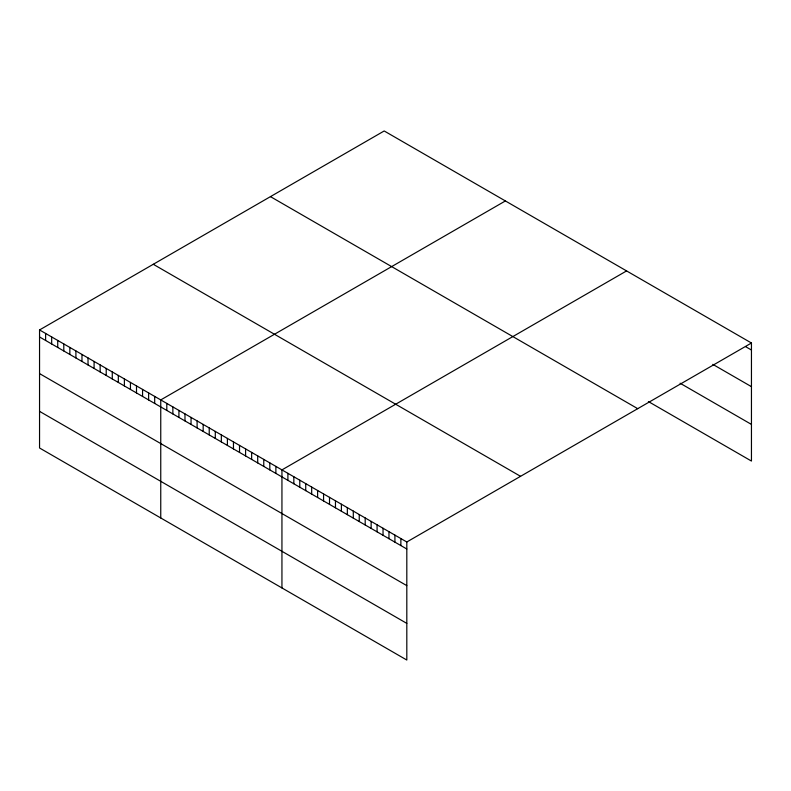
<?xml version="1.0" encoding="UTF-8"?>
<svg xmlns="http://www.w3.org/2000/svg" width="791" height="791" viewBox="0 0 791 791"><rect width="100%" height="100%" fill="white"/><g stroke="black" fill="none" stroke-linecap="round" stroke-linejoin="round"><path stroke-width="1.19" d="M39.55 329.946L406.811 541.983L406.811 660.03L39.55 447.993L39.55 329.946L384.189 130.97L751.45 343.007L751.45 461.054L648.383 401.551M505.38 200.944L160.751 399.92L160.751 517.967M626.581 270.918L281.942 469.894L281.942 587.94M406.811 541.983L751.45 343.007M745.508 346.596L751.45 350.027M712.8 364.354L751.45 386.661M680.092 383.22L751.45 424.411M270.453 196.633L637.724 408.67M153.276 264.283L520.547 476.32M39.55 336.966L406.811 549.003M39.55 373.599L406.811 585.637M39.55 411.35L406.811 623.387M400.869 538.552L400.869 545.563M394.917 535.112L394.917 542.132M388.974 531.681L388.974 538.701M383.032 528.25L383.032 535.27M377.08 524.819L377.08 531.839M371.137 521.388L371.137 528.398M365.195 517.947L365.195 524.967M359.243 514.516L359.243 521.536M353.3 511.085L353.3 518.105M347.348 507.654L347.348 514.674M341.405 504.223L341.405 511.233M335.463 500.782L335.463 507.802M329.511 497.351L329.511 504.371M323.568 493.92L323.568 500.94M317.616 490.489L317.616 497.509M311.674 487.058L311.674 494.068M305.731 483.617L305.731 490.638M299.779 480.186L299.779 487.207M293.837 476.755L293.837 483.776M287.894 473.325L287.894 480.345M275.881 466.393L275.881 473.404M269.82 462.893L269.82 469.913M263.769 459.393L263.769 466.413M257.708 455.893L257.708 462.913M251.647 452.393L251.647 459.413M245.586 448.892L245.586 455.913M239.525 445.402L239.525 452.412M233.464 441.902L233.464 448.922M227.403 438.402L227.403 445.422M221.342 434.902L221.342 441.922M215.29 431.402L215.29 438.422M209.229 427.901L209.229 434.921M203.168 424.411L203.168 431.421M197.107 420.911L197.107 427.931M191.046 417.411L191.046 424.431M184.985 413.911L184.985 420.931M178.924 410.41L178.924 417.43M172.863 406.91L172.863 413.93M166.802 403.42L166.802 410.43M154.69 396.42L154.69 403.44M148.629 392.919L148.629 399.939M142.568 389.419L142.568 396.439M136.507 385.919L136.507 392.939M130.446 382.419L130.446 389.439M124.385 378.929L124.385 385.939M118.324 375.428L118.324 382.449M112.273 371.928L112.273 378.948M106.212 368.428L106.212 375.448M100.15 364.928L100.15 371.948M94.089 361.428L94.089 368.448M88.028 357.937L88.028 364.948M81.967 354.437L81.967 361.447M75.906 350.937L75.906 357.957M69.845 347.437L69.845 354.457M63.794 343.937L63.794 350.957M57.733 340.437L57.733 347.457M51.672 336.946L51.672 343.956M45.611 333.446L45.611 340.456"/></g></svg>
